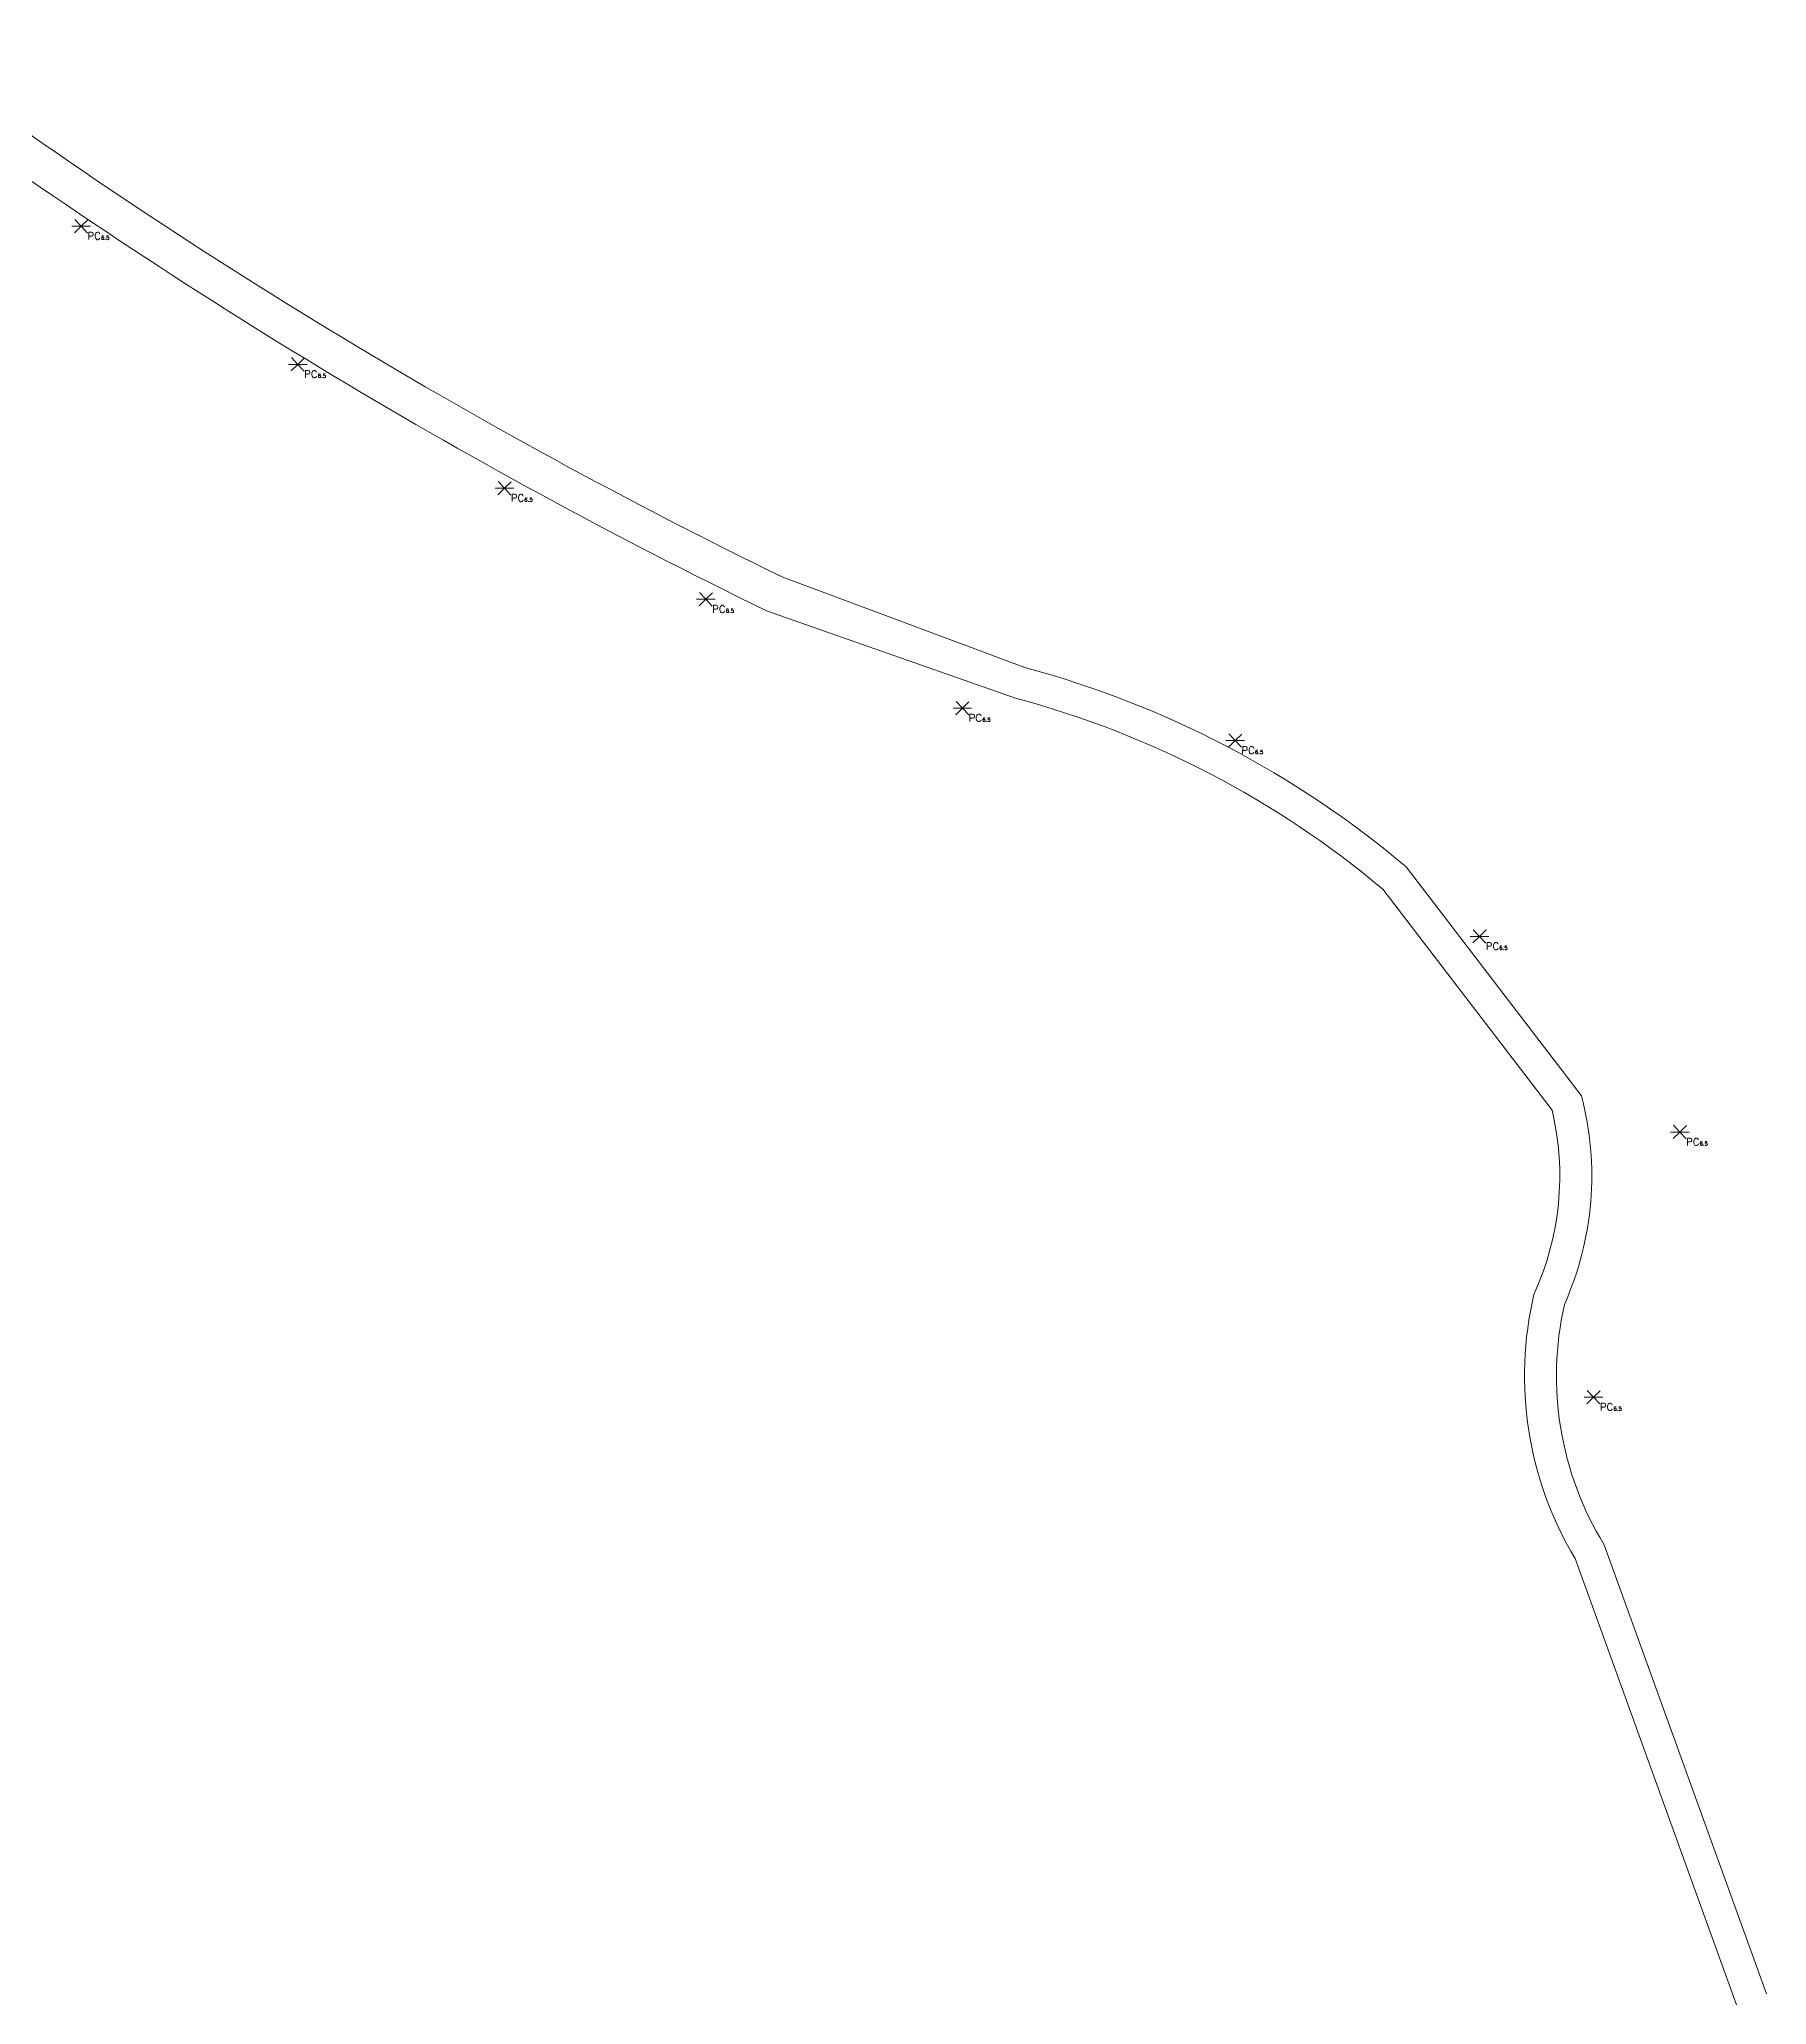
# Model space of a CAD drawing. Header units: metres. Extents: x 383199 to 385363, y 1493349 to 1497259.
# Drawn here: x 384835.8 to 385159.8, y 1496369.1 to 1496737.9 of the extents above; entities that cross this region are included whole.
import ezdxf

# ---------------------------------------------------------------- set-up
doc = ezdxf.new("R2010")
doc.units = ezdxf.units.M
doc.layers.add('_LOTLINE', color=4, linetype='Continuous', lineweight=0)
doc.layers.add('_POLEPED', color=7, linetype='Continuous', lineweight=0)
doc.styles.add('StrandDistance0', font='ENGINEERING.shx', dxfattribs={"height": 1.5})

# ---------------------------------------------------------------- blocks, each defined once
blk = doc.blocks.new('PC6.5')
at = {"layer": '_POLEPED', "color": 1}
for p, q in [((-1.74, 0), (0, 0)), ((-1.24, -1.22), (0, 0)), ((-1.19, 1.27), (0, 0)), ((0, 0), (1.24, 1.22)), ((0, 0), (1.74, 0)), ((0, 0), (1.19, -1.27))]:
    blk.add_line(p, q, dxfattribs=at)
at = {"layer": '_POLEPED', "linetype": 'Continuous', "attachment_point": 7, "rotation": 359.6478, "line_spacing_factor": 0.72, "style": 'StrandDistance0'}
for s, insert, char_height in [('\\Fromans;PC', (1.18, -2.51), 1.3914), ('\\Fromans;6.5', (3.72, -2.51), 0.7317)]:
    blk.add_mtext(s, dxfattribs=dict(at, insert=insert, char_height=char_height))

msp = doc.modelspace()

# ---------------------------------------------------------------- linework, layer by layer
at = {"layer": '_LOTLINE'}
for points in [[(384809.26, 1496737.9, 0.046568), (384975.23, 1496636.97)], [(384809.26, 1496729.19, 0.045331), (384972.16, 1496630.68, 0.046568)], [(384975.23, 1496636.97), (385020.65, 1496620.01, -0.110117), (385092.16, 1496582.63), (385125.06, 1496539.65, -0.170546), (385121.86, 1496500.47, 0.194732), (385129.3, 1496455.42), (385159.81, 1496371.15)], [(384972.16, 1496630.68), (385018.88, 1496614.27, -0.109522), (385087.79, 1496578.46), (385119.54, 1496536.98, -0.167608), (385116.15, 1496502.39, 0.194764), (385123.86, 1496452.83), (385154.17, 1496369.11)]]:
    msp.add_lwpolyline(points, format="xyb", dxfattribs=at)

# ---------------------------------------------------------------- block references
for p in [(384843.63, 1496702.82), (384884.27, 1496676.9), (384923.03, 1496653.66), (384960.81, 1496632.82), (385008.93, 1496612.39), (385060.09, 1496606.32), (385105.93, 1496569.56), (385143.51, 1496532.85), (385127.34, 1496483.1)]:
    msp.add_blockref('PC6.5', p)

doc.saveas('drawing.dxf')
